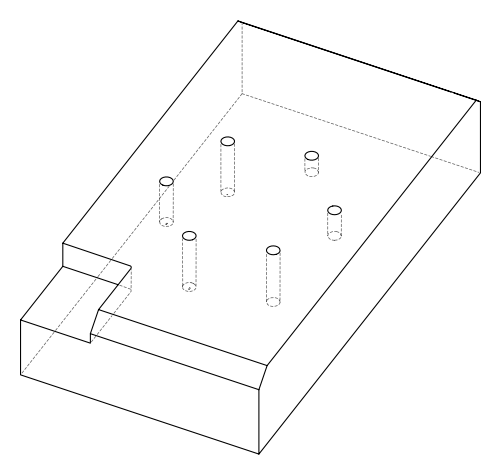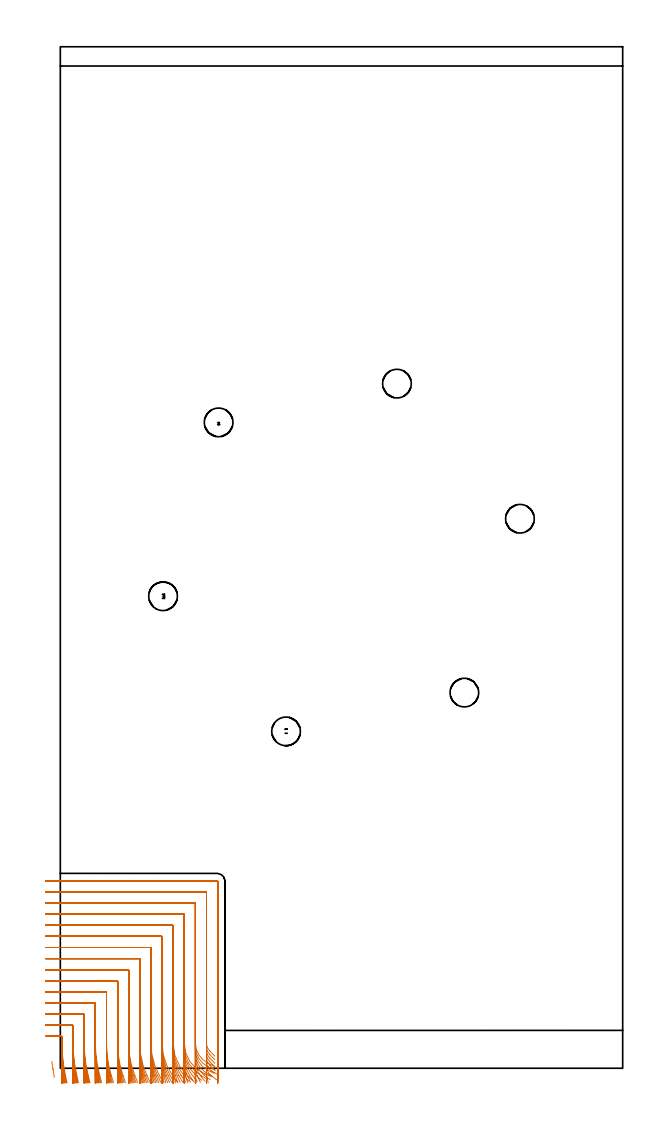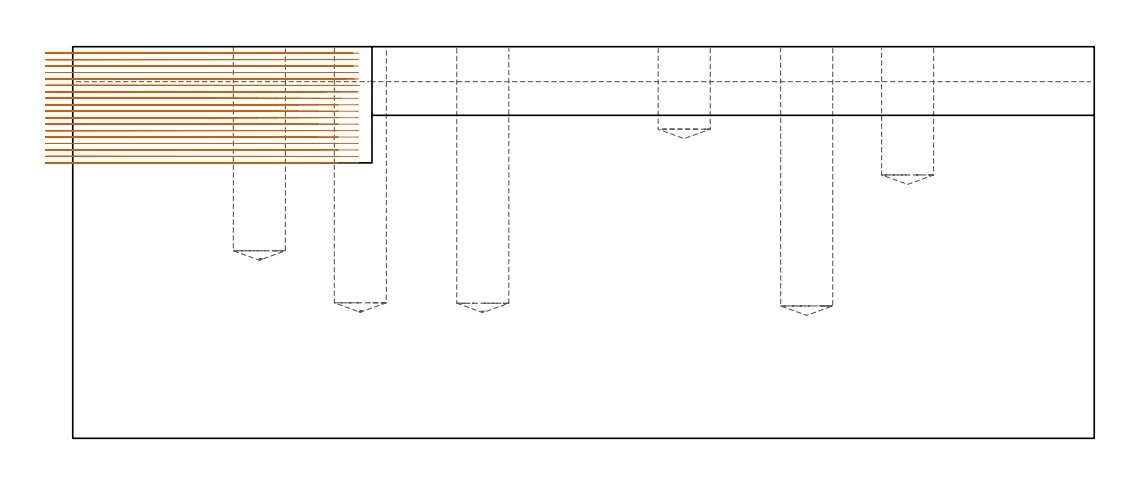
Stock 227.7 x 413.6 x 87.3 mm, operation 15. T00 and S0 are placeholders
(PLAN: 15 operations, 3 tool changes, 68.9 min)
(1 SPOT_DRILL | STEP1POCKET | NXT0321_9005460120000 | 0.03 min | 2 mm3)
(2 SPOT_DRILL_1 | STEP1POCKET_1 | NXT0321_9005460120000 | 0.03 min | 1 mm3)
(3 SPOT_DRILL_2 | STEP1POCKET_2 | NXT0321_9005460120000 | 0.03 min | 1 mm3)
(4 SPOT_DRILL_3 | STEP1POCKET_3 | NXT0321_9005460120000 | 0.03 min | 1 mm3)
(5 SPOT_DRILL_4 | STEP1POCKET_4 | NXT0321_9005460120000 | 0.03 min | 1 mm3)
(6 SPOT_DRILL_5 | STEP1POCKET_5 | NXT0321_9005460120000 | 0.03 min | 1 mm3)
(7 DRILL_BLIND_HOLE_INTO_CENTER | STEP1POCKET | NXT0301_087 | 0.2 min | 4861 mm3)
(8 DRILL_BLIND_HOLE_INTO_CENTER_1 | STEP1POCKET_1 | NXT0301_087 | 0.25 min | 6094 mm3)
(9 DRILL_BLIND_HOLE_INTO_CENTER_2 | STEP1POCKET_2 | NXT0301_087 | 0.25 min | 6157 mm3)
(10 DRILL_BLIND_HOLE_INTO_CENTER_3 | STEP1POCKET_3 | NXT0301_087 | 0.13 min | 3083 mm3)
(11 DRILL_BLIND_HOLE_INTO_CENTER_4 | STEP1POCKET_4 | NXT0301_087 | 0.09 min | 2008 mm3)
(12 DRILL_BLIND_HOLE_INTO_CENTER_5 | STEP1POCKET_5 | NXT0301_087 | 0.25 min | 6085 mm3)
(13 AREA_MILL | FG_CHAMFER_SURFACE | UGT0205_001 | 5.68 min | 6925 mm3)
(14 AREA_MILL_1 | FG_CHAMFER_SURFACE_1 | UGT0205_001 | 7.97 min | 19691 mm3)
(15 MILL_CORNER_NOTCH_RECTANGULAR | CORNER_NOTCH_RECTANGULAR | NXT0201_008 | Follow Part, ap 1.5, ae 75% | 53.9 min | 135378 mm3)
(TOOL NXT0321_9005460120000 | NC Spot Drill, 142deg, 12mm, Carbide, Uncoated | D12 PA142 FL30 Z2)
(TOOL NXT0301_087 | Carbide Drill 11.6mm [860.1-1160-058A1-MM 2214] | D11.6 PA140 FL72 Z2)
(TOOL UGT0205_001 | Chamfer Mill 20 x 3 x 45 deg. | D20 FL50 Z2)
(TOOL NXT0201_008 | ENDMILL 6mm [2P460-0600-NA 1630] | D6 FL26 Z6)
(OP 15 MILL_CORNER_NOTCH_RECTANGULAR)
G17 G21 G94 G90
T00 M6
G54
G17 G0 G90 X-2.431 Y-3.67 S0 M3
G43 Z97.3 H1
Z85.861
G94 G1 X-2.915 Y-0.709 F250.
G2 X-2.991 Y-0.235 R67.5
G1 X-3.454 Y2.729
G0 Z97.3
X2.723 Y-5.934
Z85.861
G1 X2.095 Y-3.
G2 X0.7 Y10.186 R63. F500.
G1 Y12.604
G3 X0.404 Y12.9 R0.3
G1 X-3.
X-6. F250.
G0 Z97.3
X7.382 Y-5.923
Z85.861
G1 X6.705 Y-3.
G2 X5.2 Y10.186 R58.5 F500.
G1 Y17.104
G3 X4.904 Y17.4 R0.3
G1 X-3.
X-6. F250.
G0 Z97.3
X12.067 Y-5.909
Z85.861
G1 X11.335 Y-3.
G2 X9.7 Y10.186 R54. F500.
G1 Y21.604
G3 X9.404 Y21.9 R0.3
G1 X-3.
X-6. F250.
G0 Z97.3
X16.788 Y-5.892
Z85.861
G1 X15.988 Y-3.
G2 X14.2 Y10.186 R49.5 F500.
G1 Y26.104
G3 X13.904 Y26.4 R0.3
G1 X-3.
X-6. F250.
G0 Z97.3
X21.554 Y-5.868
Z85.861
G1 X20.675 Y-3.
G2 X18.7 Y10.186 R45. F500.
G1 Y30.604
G3 X18.404 Y30.9 R0.3
G1 X-3.
X-6. F250.
G0 Z97.3
X26.383 Y-5.837
Z85.861
G1 X25.407 Y-3.
G2 X23.2 Y10.186 R40.5 F500.
G1 Y35.104
G3 X22.904 Y35.4 R0.3
G1 X-3.
X-6. F250.
G0 Z97.3
X31.3 Y-5.792
Z85.861
G1 X30.202 Y-3.
G2 X27.7 Y10.186 R36. F500.
G1 Y39.603
G3 X27.403 Y39.9 R0.3
G1 X-3.
X-6. F250.
G0 Z97.3
X36.348 Y-5.725
Z85.861
G1 X35.092 Y-3.
G2 X32.2 Y10.186 R31.5 F500.
G1 Y44.103
G3 X31.903 Y44.4 R0.3
G1 X-3.
X-6. F250.
G0 Z97.3
X41.604 Y-5.618
Z85.861
G1 X40.139 Y-3.
G2 X36.7 Y10.186 R27. F500.
G1 Y48.603
G3 X36.403 Y48.9 R0.3
G1 X-3.
X-6. F250.
G0 Z97.3
X47.227 Y-5.431
Z85.861
G1 X45.468 Y-3.
G2 X41.2 Y10.186 R22.5 F500.
G1 Y53.103
G3 X40.903 Y53.4 R0.3
G1 X-3.
X-6. F250.
G0 Z97.3
X53.644 Y-5.042
Z85.861
G1 X51.447 Y-3.
G2 X45.7 Y10.186 R18. F500.
G1 Y57.603
G3 X45.403 Y57.9 R0.3
G1 X-3.
X-6. F250.
G0 Z97.3
X61.385 Y-3.448
Z85.861
G1 X58.606 Y-2.317
G2 X50.2 Y10.186 R13.5 F500.
G1 Y62.103
G3 X49.903 Y62.4 R0.3
G1 X-3.
X-6. F250.
G0 Z97.3
X62.387 Y0.79
Z85.861
G1 X59.7 Y2.123
G2 X54.7 Y10.186 R9. F500.
G1 Y66.603
G3 X54.403 Y66.9 R0.3
G1 X-3.
X-6. F250.
G0 Z97.3
X62.562 Y4.898
Z85.861
G1 X60.472 Y7.05
G2 X59.2 Y10.186 R4.5 F500.
G1 Y71.103
G3 X58.903 Y71.4 R0.3
G1 X-3.
X-6. F250.
G0 Z97.3
X63.7 Y7.186
Z85.861
G1 Y10.186
Y75.5 F500.
G3 X63.3 Y75.9 R0.4
G1 X-3.
X-6. F250.
G0 Z97.3
X2.364 Y-5.947
Z84.422
G1 X1.805 Y-3.
G2 X0.7 Y8.746 R63. F500.
G1 Y12.604
G3 X0.404 Y12.9 R0.3
G1 X-3.
X-6. F250.
G0 Z97.3
X6.994 Y-5.939
Z84.422
G1 X6.391 Y-3.
G2 X5.2 Y8.746 R58.5 F500.
G1 Y17.104
G3 X4.904 Y17.4 R0.3
G1 X-3.
X-6. F250.
G0 Z97.3
X11.646 Y-5.928
Z84.422
G1 X10.993 Y-3.
G2 X9.7 Y8.746 R54. F500.
G1 Y21.604
G3 X9.404 Y21.9 R0.3
G1 X-3.
X-6. F250.
G0 Z97.3
X16.326 Y-5.914
Z84.422
G1 X15.614 Y-3.
G2 X14.2 Y8.746 R49.5 F500.
G1 Y26.104
G3 X13.904 Y26.4 R0.3
G1 X-3.
X-6. F250.
G0 Z97.3
X21.043 Y-5.896
Z84.422
G1 X20.26 Y-3.
G2 X18.7 Y8.746 R45. F500.
G1 Y30.604
G3 X18.404 Y30.9 R0.3
G1 X-3.
X-6. F250.
G0 Z97.3
X25.811 Y-5.871
Z84.422
G1 X24.941 Y-3.
G2 X23.2 Y8.746 R40.5 F500.
G1 Y35.103
G3 X22.903 Y35.4 R0.3
G1 X-3.
X-6. F250.
G0 Z97.3
X30.649 Y-5.836
Z84.422
G1 X29.67 Y-3.
G2 X27.7 Y8.746 R36. F500.
G1 Y39.603
G3 X27.403 Y39.9 R0.3
G1 X-3.
X-6. F250.
G0 Z97.3
X35.591 Y-5.784
Z84.422
G1 X34.472 Y-3.
G2 X32.2 Y8.746 R31.5 F500.
G1 Y44.103
G3 X31.903 Y44.4 R0.3
G1 X-3.
X-6. F250.
G0 Z97.3
X40.694 Y-5.701
Z84.422
G1 X39.389 Y-3.
G2 X36.7 Y8.746 R27. F500.
G1 Y48.603
G3 X36.403 Y48.9 R0.3
G1 X-3.
X-6. F250.
G0 Z97.3
X46.076 Y-5.559
Z84.422
G1 X44.509 Y-3.
G2 X41.2 Y8.746 R22.5 F500.
G1 Y53.103
G3 X40.903 Y53.4 R0.3
G1 X-3.
X-6. F250.
G0 Z97.3
X52.019 Y-5.273
Z84.422
G1 X50.061 Y-3.
G2 X45.7 Y8.746 R18. F500.
G1 Y57.603
G3 X45.403 Y57.9 R0.3
G1 X-3.
X-6. F250.
G0 Z97.3
X59.623 Y-4.468
Z84.422
G1 X57.016 Y-2.983
G2 X50.2 Y8.746 R13.5 F500.
G1 Y62.103
G3 X49.903 Y62.4 R0.3
G1 X-3.
X-6. F250.
G0 Z97.3
X62.387 Y-0.649
Z84.422
G1 X59.7 Y0.684
G2 X54.7 Y8.746 R9. F500.
G1 Y66.603
G3 X54.403 Y66.9 R0.3
G1 X-3.
X-6. F250.
G0 Z97.3
X62.562 Y3.459
Z84.422
G1 X60.472 Y5.611
G2 X59.2 Y8.746 R4.5 F500.
G1 Y71.103
G3 X58.903 Y71.4 R0.3
G1 X-3.
X-6. F250.
G0 Z97.3
X63.7 Y5.746
Z84.422
G1 Y8.746
Y75.5 F500.
G3 X63.3 Y75.9 R0.4
G1 X-3.
X-6. F250.
G0 Z97.3
X2.04 Y-5.96
Z82.983
G1 X1.549 Y-3.
G2 X0.7 Y7.308 R63. F500.
G1 Y12.604
G3 X0.404 Y12.9 R0.3
G1 X-3.
X-6. F250.
G0 Z97.3
X6.644 Y-5.953
Z82.983
G1 X6.115 Y-3.
G2 X5.2 Y7.308 R58.5 F500.
G1 Y17.104
G3 X4.904 Y17.4 R0.3
G1 X-3.
X-6. F250.
G0 Z97.3
X11.266 Y-5.945
Z82.983
G1 X10.693 Y-3.
G2 X9.7 Y7.308 R54. F500.
G1 Y21.604
G3 X9.404 Y21.9 R0.3
G1 X-3.
X-6. F250.
G0 Z97.3
X15.91 Y-5.934
Z82.983
G1 X15.285 Y-3.
G2 X14.2 Y7.308 R49.5 F500.
G1 Y26.104
G3 X13.904 Y26.4 R0.3
G1 X-3.
X-6. F250.
G0 Z97.3
X20.584 Y-5.92
Z82.983
G1 X19.897 Y-3.
G2 X18.7 Y7.308 R45. F500.
G1 Y30.604
G3 X18.404 Y30.9 R0.3
G1 X-3.
X-6. F250.
G0 Z97.3
X25.297 Y-5.901
Z82.983
G1 X24.534 Y-3.
G2 X23.2 Y7.308 R40.5 F500.
G1 Y35.104
G3 X22.904 Y35.4 R0.3
G1 X-3.
X-6. F250.
G0 Z97.3
X30.066 Y-5.874
Z82.983
G1 X29.207 Y-3.
G2 X27.7 Y7.308 R36. F500.
G1 Y39.603
G3 X27.403 Y39.9 R0.3
G1 X-3.
X-6. F250.
G0 Z97.3
X34.916 Y-5.835
Z82.983
G1 X33.934 Y-3.
G2 X32.2 Y7.308 R31.5 F500.
G1 Y44.103
G3 X31.903 Y44.4 R0.3
G1 X-3.
X-6. F250.
G0 Z97.3
X39.89 Y-5.773
Z82.983
G1 X38.745 Y-3.
G2 X36.7 Y7.308 R27. F500.
G1 Y48.603
G3 X36.403 Y48.9 R0.3
G1 X-3.
X-6. F250.
G0 Z97.3
X45.074 Y-5.667
Z82.983
G1 X43.7 Y-3.
G2 X41.2 Y7.308 R22.5 F500.
G1 Y53.103
G3 X40.903 Y53.4 R0.3
G1 X-3.
X-6. F250.
G0 Z97.3
X50.662 Y-5.459
Z82.983
G1 X48.944 Y-3.
G2 X45.7 Y7.308 R18. F500.
G1 Y57.603
G3 X45.403 Y57.9 R0.3
G1 X-3.
X-6. F250.
G0 Z97.3
X57.273 Y-4.937
Z82.983
G1 X54.982 Y-3.
G2 X50.2 Y7.308 R13.5 F500.
G1 Y62.103
G3 X49.903 Y62.4 R0.3
G1 X-3.
X-6. F250.
G0 Z97.3
X62.288 Y-2.073
Z82.983
G1 X59.614 Y-0.711
G2 X54.7 Y7.308 R9. F500.
G1 Y66.603
G3 X54.403 Y66.9 R0.3
G1 X-3.
X-6. F250.
G0 Z97.3
X62.562 Y2.021
Z82.983
G1 X60.472 Y4.173
G2 X59.2 Y7.308 R4.5 F500.
G1 Y71.103
G3 X58.903 Y71.4 R0.3
G1 X-3.
X-6. F250.
G0 Z97.3
X63.7 Y4.308
Z82.983
G1 Y7.308
Y75.5 F500.
G3 X63.3 Y75.9 R0.4
G1 X-3.
X-6. F250.
G0 Z97.3
X1.749 Y-5.97
Z81.544
G1 X1.327 Y-3.
G2 X0.7 Y5.865 R63. F500.
G1 Y12.604
G3 X0.404 Y12.9 R0.3
G1 X-3.
X-6. F250.
G0 Z97.3
X6.33 Y-5.965
Z81.544
G1 X5.876 Y-3.
G2 X5.2 Y5.865 R58.5 F500.
G1 Y17.104
G3 X4.904 Y17.4 R0.3
G1 X-3.
X-6. F250.
G0 Z97.3
X10.925 Y-5.959
Z81.544
G1 X10.433 Y-3.
G2 X9.7 Y5.865 R54. F500.
G1 Y21.604
G3 X9.404 Y21.9 R0.3
G1 X-3.
X-6. F250.
G0 Z97.3
X15.538 Y-5.951
Z81.544
G1 X15. Y-3.
G2 X14.2 Y5.865 R49.5 F500.
G1 Y26.104
G3 X13.904 Y26.4 R0.3
G1 X-3.
X-6. F250.
G0 Z97.3
X20.173 Y-5.941
Z81.544
G1 X19.582 Y-3.
G2 X18.7 Y5.865 R45. F500.
G1 Y30.604
G3 X18.404 Y30.9 R0.3
G1 X-3.
X-6. F250.
G0 Z97.3
X24.839 Y-5.927
Z81.544
G1 X24.182 Y-3.
G2 X23.2 Y5.865 R40.5 F500.
G1 Y35.104
G3 X22.904 Y35.4 R0.3
G1 X-3.
X-6. F250.
G0 Z97.3
X29.547 Y-5.908
Z81.544
G1 X28.809 Y-3.
G2 X27.7 Y5.865 R36. F500.
G1 Y39.603
G3 X27.403 Y39.9 R0.3
G1 X-3.
X-6. F250.
G0 Z97.3
X34.317 Y-5.879
Z81.544
G1 X33.473 Y-3.
G2 X32.2 Y5.865 R31.5 F500.
G1 Y44.103
G3 X31.903 Y44.4 R0.3
G1 X-3.
X-6. F250.
G0 Z97.3
X39.182 Y-5.834
Z81.544
G1 X38.197 Y-3.
G2 X36.7 Y5.865 R27. F500.
G1 Y48.603
G3 X36.403 Y48.9 R0.3
G1 X-3.
X-6. F250.
G0 Z97.3
X44.202 Y-5.757
Z81.544
G1 X43.02 Y-3.
G2 X41.2 Y5.865 R22.5 F500.
G1 Y53.103
G3 X40.903 Y53.4 R0.3
G1 X-3.
X-6. F250.
G0 Z97.3
X49.512 Y-5.611
Z81.544
G1 X48.034 Y-3.
G2 X45.7 Y5.865 R18. F500.
G1 Y57.603
G3 X45.403 Y57.9 R0.3
G1 X-3.
X-6. F250.
G0 Z97.3
X55.489 Y-5.263
Z81.544
G1 X53.519 Y-3.
G2 X50.2 Y5.865 R13.5 F500.
G1 Y62.103
G3 X49.903 Y62.4 R0.3
G1 X-3.
X-6. F250.
G0 Z97.3
X61.63 Y-3.393
Z81.544
G1 X59.059 Y-1.846
G2 X54.7 Y5.865 R9. F500.
G1 Y66.603
G3 X54.403 Y66.9 R0.3
G1 X-3.
X-6. F250.
G0 Z97.3
X62.559 Y0.578
Z81.544
G1 X60.47 Y2.731
G2 X59.2 Y5.865 R4.5 F500.
G1 Y71.103
G3 X58.903 Y71.4 R0.3
G1 X-3.
X-6. F250.
G0 Z97.3
X63.7 Y2.865
Z81.544
G1 Y5.865
Y75.5 F500.
G3 X63.3 Y75.9 R0.4
G1 X-3.
X-6. F250.
G0 Z97.3
X1.484 Y-5.979
Z80.105
G1 X1.133 Y-3.
G2 X0.7 Y4.375 R63. F500.
G1 Y12.604
G3 X0.404 Y12.9 R0.3
G1 X-3.
X-6. F250.
G0 Z97.3
X6.045 Y-5.976
Z80.105
G1 X5.667 Y-3.
G2 X5.2 Y4.375 R58.5 F500.
G1 Y17.104
G3 X4.904 Y17.4 R0.3
G1 X-3.
X-6. F250.
G0 Z97.3
X10.616 Y-5.972
Z80.105
G1 X10.206 Y-3.
G2 X9.7 Y4.375 R54. F500.
G1 Y21.604
G3 X9.404 Y21.9 R0.3
G1 X-3.
X-6. F250.
G0 Z97.3
X15.199 Y-5.967
Z80.105
G1 X14.752 Y-3.
G2 X14.2 Y4.375 R49.5 F500.
G1 Y26.104
G3 X13.904 Y26.4 R0.3
G1 X-3.
X-6. F250.
G0 Z97.3
X19.8 Y-5.959
Z80.105
G1 X19.308 Y-3.
G2 X18.7 Y4.375 R45. F500.
G1 Y30.604
G3 X18.404 Y30.9 R0.3
G1 X-3.
X-6. F250.
G0 Z97.3
X24.423 Y-5.95
Z80.105
G1 X23.877 Y-3.
G2 X23.2 Y4.375 R40.5 F500.
G1 Y35.104
G3 X22.904 Y35.4 R0.3
G1 X-3.
X-6. F250.
G0 Z97.3
X29.078 Y-5.936
Z80.105
G1 X28.463 Y-3.
G2 X27.7 Y4.375 R36. F500.
G1 Y39.603
G3 X27.403 Y39.9 R0.3
G1 X-3.
X-6. F250.
G0 Z97.3
X33.778 Y-5.917
Z80.105
G1 X33.075 Y-3.
G2 X32.2 Y4.375 R31.5 F500.
G1 Y44.103
G3 X31.903 Y44.4 R0.3
G1 X-3.
X-6. F250.
G0 Z97.3
X38.546 Y-5.886
Z80.105
G1 X37.727 Y-3.
G2 X36.7 Y4.375 R27. F500.
G1 Y48.603
G3 X36.403 Y48.9 R0.3
G1 X-3.
X-6. F250.
G0 Z97.3
X43.426 Y-5.834
Z80.105
G1 X42.443 Y-3.
G2 X41.2 Y4.375 R22.5 F500.
G1 Y53.103
G3 X40.903 Y53.4 R0.3
G1 X-3.
X-6. F250.
G0 Z97.3
X48.509 Y-5.737
Z80.105
G1 X47.28 Y-3.
G2 X45.7 Y4.375 R18. F500.
G1 Y57.603
G3 X45.403 Y57.9 R0.3
G1 X-3.
X-6. F250.
G0 Z97.3
X54.031 Y-5.513
Z80.105
G1 X52.392 Y-3.
G2 X50.2 Y4.375 R13.5 F500.
G1 Y62.103
G3 X49.903 Y62.4 R0.3
G1 X-3.
X-6. F250.
G0 Z97.3
X60.663 Y-4.613
Z80.105
G1 X58.27 Y-2.803
G2 X54.7 Y4.375 R9. F500.
G1 Y66.603
G3 X54.403 Y66.9 R0.3
G1 X-3.
X-6. F250.
G0 Z97.3
X62.833 Y-0.964
Z80.105
G1 X60.636 Y1.079
G2 X59.2 Y4.375 R4.5 F500.
G1 Y71.103
G3 X58.903 Y71.4 R0.3
G1 X-3.
X-6. F250.
G0 Z97.3
X63.7 Y1.375
Z80.105
G1 Y4.375
Y75.5 F500.
G3 X63.3 Y75.9 R0.4
G1 X-3.
X-6. F250.
G0 Z97.3
X1.229 Y-5.988
Z78.667
G1 X0.958 Y-3.
G2 X0.7 Y2.693 R63. F500.
G1 Y12.604
G3 X0.404 Y12.9 R0.3
G1 X-3.
X-6. F250.
G0 Z97.3
X5.77 Y-5.986
Z78.667
G1 X5.478 Y-3.
G2 X5.2 Y2.693 R58.5 F500.
G1 Y17.104
G3 X4.904 Y17.4 R0.3
G1 X-3.
X-6. F250.
G0 Z97.3
X10.317 Y-5.983
Z78.667
G1 X10.001 Y-3.
G2 X9.7 Y2.693 R54. F500.
G1 Y21.604
G3 X9.404 Y21.9 R0.3
G1 X-3.
X-6. F250.
G0 Z97.3
X14.873 Y-5.98
Z78.667
G1 X14.528 Y-3.
G2 X14.2 Y2.693 R49.5 F500.
G1 Y26.104
G3 X13.904 Y26.4 R0.3
G1 X-3.
X-6. F250.
G0 Z97.3
X19.441 Y-5.976
Z78.667
G1 X19.062 Y-3.
G2 X18.7 Y2.693 R45. F500.
G1 Y30.604
G3 X18.404 Y30.9 R0.3
G1 X-3.
X-6. F250.
G0 Z97.3
X24.024 Y-5.97
Z78.667
G1 X23.602 Y-3.
G2 X23.2 Y2.693 R40.5 F500.
G1 Y35.104
G3 X22.904 Y35.4 R0.3
G1 X-3.
X-6. F250.
G0 Z97.3
X28.627 Y-5.962
Z78.667
G1 X28.153 Y-3.
G2 X27.7 Y2.693 R36. F500.
G1 Y39.603
G3 X27.403 Y39.9 R0.3
G1 X-3.
X-6. F250.
G0 Z97.3
X33.261 Y-5.951
Z78.667
G1 X32.719 Y-3.
G2 X32.2 Y2.693 R31.5 F500.
G1 Y44.103
G3 X31.903 Y44.4 R0.3
G1 X-3.
X-6. F250.
G0 Z97.3
X37.939 Y-5.933
Z78.667
G1 X37.307 Y-3.
G2 X36.7 Y2.693 R27. F500.
G1 Y48.603
G3 X36.403 Y48.9 R0.3
G1 X-3.
X-6. F250.
G0 Z97.3
X42.691 Y-5.902
Z78.667
G1 X41.932 Y-3.
G2 X41.2 Y2.693 R22.5 F500.
G1 Y53.103
G3 X40.903 Y53.4 R0.3
G1 X-3.
X-6. F250.
G0 Z97.3
X47.573 Y-5.846
Z78.667
G1 X46.624 Y-3.
G2 X45.7 Y2.693 R18. F500.
G1 Y57.603
G3 X45.403 Y57.9 R0.3
G1 X-3.
X-6. F250.
G0 Z97.3
X52.724 Y-5.72
Z78.667
G1 X51.459 Y-3.
G2 X50.2 Y2.693 R13.5 F500.
G1 Y62.103
G3 X49.903 Y62.4 R0.3
G1 X-3.
X-6. F250.
G0 Z97.3
X58.627 Y-5.324
Z78.667
G1 X56.729 Y-3.
G2 X54.7 Y2.693 R9. F500.
G1 Y66.603
G3 X54.403 Y66.9 R0.3
G1 X-3.
X-6. F250.
G0 Z97.3
X63.998 Y-2.707
Z78.667
G1 X61.414 Y-1.183
G2 X59.2 Y2.693 R4.5 F500.
G1 Y71.103
G3 X58.903 Y71.4 R0.3
G1 X-3.
X-6. F250.
G0 Z97.3
X63.7 Y-0.307
Z78.667
G1 Y2.693
Y75.5 F500.
G3 X63.3 Y75.9 R0.4
G1 X-3.
X-6. F250.
G0 Z97.3
X0.984 Y-5.995
Z77.228
G1 X0.808 Y-3.
G2 X0.7 Y0.689 R63. F500.
G1 Y12.604
G3 X0.404 Y12.9 R0.3
G1 X-3.
X-6. F250.
G0 Z97.3
X5.506 Y-5.994
Z77.228
G1 X5.316 Y-3.
G2 X5.2 Y0.689 R58.5 F500.
G1 Y17.104
G3 X4.904 Y17.4 R0.3
G1 X-3.
X-6. F250.
G0 Z97.3
X10.031 Y-5.993
Z77.228
G1 X9.826 Y-3.
G2 X9.7 Y0.689 R54. F500.
G1 Y21.604
G3 X9.404 Y21.9 R0.3
G1 X-3.
X-6. F250.
G0 Z97.3
X14.561 Y-5.992
Z77.228
G1 X14.338 Y-3.
G2 X14.2 Y0.689 R49.5 F500.
G1 Y26.104
G3 X13.904 Y26.4 R0.3
G1 X-3.
X-6. F250.
G0 Z97.3
X19.097 Y-5.99
Z77.228
G1 X18.851 Y-3.
G2 X18.7 Y0.689 R45. F500.
G1 Y30.604
G3 X18.404 Y30.9 R0.3
G1 X-3.
X-6. F250.
G0 Z97.3
X23.642 Y-5.988
Z77.228
G1 X23.368 Y-3.
G2 X23.2 Y0.689 R40.5 F500.
G1 Y35.104
G3 X22.904 Y35.4 R0.3
G1 X-3.
X-6. F250.
G0 Z97.3
X28.197 Y-5.984
Z77.228
G1 X27.89 Y-3.
G2 X27.7 Y0.689 R36. F500.
G1 Y39.603
G3 X27.403 Y39.9 R0.3
G1 X-3.
X-6. F250.
G0 Z97.3
X32.768 Y-5.979
Z77.228
G1 X32.417 Y-3.
G2 X32.2 Y0.689 R31.5 F500.
G1 Y44.103
G3 X31.903 Y44.4 R0.3
G1 X-3.
X-6. F250.
G0 Z97.3
X37.363 Y-5.972
Z77.228
G1 X36.953 Y-3.
G2 X36.7 Y0.689 R27. F500.
G1 Y48.603
G3 X36.403 Y48.9 R0.3
G1 X-3.
X-6. F250.
G0 Z97.3
X41.996 Y-5.959
Z77.228
G1 X41.504 Y-3.
G2 X41.2 Y0.689 R22.5 F500.
G1 Y53.103
G3 X40.903 Y53.4 R0.3
G1 X-3.
X-6. F250.
G0 Z97.3
X46.697 Y-5.936
Z77.228
G1 X46.082 Y-3.
G2 X45.7 Y0.689 R18. F500.
G1 Y57.603
G3 X45.403 Y57.9 R0.3
G1 X-3.
X-6. F250.
G0 Z97.3
X51.534 Y-5.886
Z77.228
G1 X50.714 Y-3.
G2 X50.2 Y0.689 R13.5 F500.
G1 Y62.103
G3 X49.903 Y62.4 R0.3
G1 X-3.
X-6. F250.
G0 Z97.3
X56.721 Y-5.736
Z77.228
G1 X55.491 Y-3.
G2 X54.7 Y0.689 R9. F500.
G1 Y66.603
G3 X54.403 Y66.9 R0.3
G1 X-3.
X-6. F250.
G0 Z97.3
X63.338 Y-4.707
Z77.228
G1 X60.959 Y-2.879
G2 X59.2 Y0.689 R4.5 F500.
G1 Y71.103
G3 X58.903 Y71.4 R0.3
G1 X-3.
X-6. F250.
G0 Z97.3
X63.7 Y-2.311
Z77.228
G1 Y0.689
Y75.5 F500.
G3 X63.3 Y75.9 R0.4
G1 X-3.
X-6. F250.
G0 Z97.3
X0.748 Y-6.
Z75.789
G1 X0.706 Y-3.
G2 X0.7 Y-2.126 R63. F500.
G1 Y12.604
G3 X0.404 Y12.9 R0.3
G1 X-3.
X-6. F250.
G0 Z97.3
X5.251 Y-6.
Z75.789
G1 X5.207 Y-3.
G2 X5.2 Y-2.126 R58.5 F500.
G1 Y17.104
G3 X4.904 Y17.4 R0.3
G1 X-3.
X-6. F250.
G0 Z97.3
X9.756 Y-6.
Z75.789
G1 X9.707 Y-3.
G2 X9.7 Y-2.126 R54. F500.
G1 Y21.604
G3 X9.404 Y21.9 R0.3
G1 X-3.
X-6. F250.
G0 Z97.3
X14.261 Y-6.
Z75.789
G1 X14.208 Y-3.
G2 X14.2 Y-2.126 R49.5 F500.
G1 Y26.104
G3 X13.904 Y26.4 R0.3
G1 X-3.
X-6. F250.
G0 Z97.3
X18.767 Y-5.999
Z75.789
G1 X18.708 Y-3.
G2 X18.7 Y-2.126 R45. F500.
G1 Y30.604
G3 X18.404 Y30.9 R0.3
G1 X-3.
X-6. F250.
G0 Z97.3
X23.274 Y-5.999
Z75.789
G1 X23.209 Y-3.
G2 X23.2 Y-2.126 R40.5 F500.
G1 Y35.104
G3 X22.904 Y35.4 R0.3
G1 X-3.
X-6. F250.
G0 Z97.3
X27.783 Y-5.999
Z75.789
G1 X27.711 Y-3.
G2 X27.7 Y-2.126 R36. F500.
G1 Y39.603
G3 X27.403 Y39.9 R0.3
G1 X-3.
X-6. F250.
G0 Z97.3
X32.295 Y-5.999
Z75.789
G1 X32.212 Y-3.
G2 X32.2 Y-2.126 R31.5 F500.
G1 Y44.103
G3 X31.903 Y44.4 R0.3
G1 X-3.
X-6. F250.
G0 Z97.3
X36.811 Y-5.998
Z75.789
G1 X36.714 Y-3.
G2 X36.7 Y-2.126 R27. F500.
G1 Y48.603
G3 X36.403 Y48.9 R0.3
G1 X-3.
X-6. F250.
G0 Z97.3
X41.333 Y-5.998
Z75.789
G1 X41.217 Y-3.
G2 X41.2 Y-2.126 R22.5 F500.
G1 Y53.103
G3 X40.903 Y53.4 R0.3
G1 X-3.
X-6. F250.
G0 Z97.3
X45.867 Y-5.996
Z75.789
G1 X45.721 Y-3.
G2 X45.7 Y-2.126 R18. F500.
G1 Y57.603
G3 X45.403 Y57.9 R0.3
G1 X-3.
X-6. F250.
G0 Z97.3
X50.422 Y-5.994
Z75.789
G1 X50.228 Y-3.
G2 X50.2 Y-2.126 R13.5 F500.
G1 Y62.103
G3 X49.903 Y62.4 R0.3
G1 X-3.
X-6. F250.
G0 Z97.3
X55.034 Y-5.986
Z75.789
G1 X54.743 Y-3.
G2 X54.7 Y-2.126 R9. F500.
G1 Y66.603
G3 X54.403 Y66.9 R0.3
G1 X-3.
X-6. F250.
G0 Z97.3
X59.868 Y-5.943
Z75.789
G1 X59.286 Y-3.
G2 X59.2 Y-2.126 R4.5 F500.
G1 Y71.103
G3 X58.903 Y71.4 R0.3
G1 X-3.
X-6. F250.
G0 Z97.3
X63.7 Y-5.126
Z75.789
G1 Y-2.126
Y75.5 F500.
G3 X63.3 Y75.9 R0.4
G1 X-3.
X-6. F250.
G0 Z97.3
X0.703 Y-6.
Z74.35
G1 X0.7 Y-3.
Y-2.944 F500.
Y12.604
G3 X0.404 Y12.9 R0.3
G1 X-3.
X-6. F250.
G0 Z97.3
X5.203 Y-6.
Z74.35
G1 X5.2 Y-3.
Y-2.944 F500.
Y17.104
G3 X4.904 Y17.4 R0.3
G1 X-3.
X-6. F250.
G0 Z97.3
X9.703 Y-6.
Z74.35
G1 X9.7 Y-3.
Y-2.944 F500.
Y21.604
G3 X9.404 Y21.9 R0.3
G1 X-3.
X-6. F250.
G0 Z97.3
X14.203 Y-6.
Z74.35
G1 X14.2 Y-3.
Y-2.944 F500.
Y26.104
G3 X13.904 Y26.4 R0.3
G1 X-3.
X-6. F250.
G0 Z97.3
X18.704 Y-6.
Z74.35
G1 X18.7 Y-3.
Y-2.944 F500.
Y30.604
G3 X18.404 Y30.9 R0.3
G1 X-3.
X-6. F250.
G0 Z97.3
X23.204 Y-6.
Z74.35
G1 X23.2 Y-3.
Y-2.944 F500.
Y35.104
G3 X22.904 Y35.4 R0.3
G1 X-3.
X-6. F250.
G0 Z97.3
X27.705 Y-6.
Z74.35
G1 X27.7 Y-3.
Y-2.944 F500.
Y39.603
G3 X27.403 Y39.9 R0.3
G1 X-3.
X-6. F250.
G0 Z97.3
X32.205 Y-6.
Z74.35
G1 X32.2 Y-3.
Y-2.944 F500.
Y44.103
G3 X31.903 Y44.4 R0.3
G1 X-3.
X-6. F250.
G0 Z97.3
X36.706 Y-6.
Z74.35
G1 X36.7 Y-3.
Y-2.944 F500.
Y48.603
G3 X36.403 Y48.9 R0.3
G1 X-3.
X-6. F250.
G0 Z97.3
X41.208 Y-6.
Z74.35
G1 X41.2 Y-3.
Y-2.944 F500.
Y53.103
G3 X40.903 Y53.4 R0.3
G1 X-3.
X-6. F250.
G0 Z97.3
X45.709 Y-6.
Z74.35
G1 X45.7 Y-3.
Y-2.944 F500.
Y57.603
G3 X45.403 Y57.9 R0.3
G1 X-3.
X-6. F250.
G0 Z97.3
X50.213 Y-6.
Z74.35
G1 X50.2 Y-3.
Y-2.944 F500.
Y62.103
G3 X49.903 Y62.4 R0.3
G1 X-3.
X-6. F250.
G0 Z97.3
X54.719 Y-6.
Z74.35
G1 X54.7 Y-3.
Y-2.944 F500.
Y66.603
G3 X54.403 Y66.9 R0.3
G1 X-3.
X-6. F250.
G0 Z97.3
X59.238 Y-6.
Z74.35
G1 X59.2 Y-3.
Y-2.944 F500.
Y71.103
G3 X58.903 Y71.4 R0.3
G1 X-3.
X-6. F250.
G0 Z97.3
X63.7 Y-5.944
Z74.35
G1 Y-2.944
Y75.5 F500.
G3 X63.3 Y75.9 R0.4
G1 X-3.
X-6. F250.
G0 Z97.3
X0.7 Y-6.
Z72.911
G1 Y-3.
Y12.604 F500.
G3 X0.404 Y12.9 R0.3
G1 X-3.
X-6. F250.
G0 Z97.3
X5.2 Y-6.
Z72.911
G1 Y-3.
Y17.104 F500.
G3 X4.904 Y17.4 R0.3
G1 X-3.
X-6. F250.
G0 Z97.3
X9.7 Y-6.
Z72.911
G1 Y-3.
Y21.604 F500.
G3 X9.404 Y21.9 R0.3
G1 X-3.
X-6. F250.
G0 Z97.3
X14.2 Y-6.
Z72.911
G1 Y-3.
Y26.104 F500.
G3 X13.904 Y26.4 R0.3
G1 X-3.
X-6. F250.
G0 Z97.3
X18.7 Y-6.
Z72.911
G1 Y-3.
Y30.604 F500.
G3 X18.404 Y30.9 R0.3
G1 X-3.
X-6. F250.
G0 Z97.3
X23.2 Y-6.
Z72.911
G1 Y-3.
Y35.104 F500.
G3 X22.904 Y35.4 R0.3
G1 X-3.
X-6. F250.
G0 Z97.3
X27.7 Y-6.
Z72.911
G1 Y-3.
Y39.603 F500.
G3 X27.403 Y39.9 R0.3
G1 X-3.
X-6. F250.
G0 Z97.3
X32.2 Y-6.
Z72.911
G1 Y-3.
Y44.103 F500.
G3 X31.903 Y44.4 R0.3
G1 X-3.
X-6. F250.
G0 Z97.3
X36.7 Y-6.
Z72.911
G1 Y-3.
Y48.603 F500.
G3 X36.403 Y48.9 R0.3
G1 X-3.
X-6. F250.
G0 Z97.3
X41.2 Y-6.
Z72.911
G1 Y-3.
Y53.103 F500.
G3 X40.903 Y53.4 R0.3
G1 X-3.
X-6. F250.
G0 Z97.3
X45.7 Y-6.
Z72.911
G1 Y-3.
Y57.603 F500.
G3 X45.403 Y57.9 R0.3
G1 X-3.
X-6. F250.
G0 Z97.3
X50.2 Y-6.
Z72.911
G1 Y-3.
Y62.103 F500.
G3 X49.903 Y62.4 R0.3
G1 X-3.
X-6. F250.
G0 Z97.3
X54.7 Y-6.
Z72.911
G1 Y-3.
Y66.603 F500.
G3 X54.403 Y66.9 R0.3
G1 X-3.
X-6. F250.
G0 Z97.3
X59.2 Y-6.
Z72.911
G1 Y-3.
Y71.103 F500.
G3 X58.903 Y71.4 R0.3
G1 X-3.
X-6. F250.
G0 Z97.3
X63.7 Y-6.
Z72.911
G1 Y-3.
Y75.5 F500.
G3 X63.3 Y75.9 R0.4
G1 X-3.
X-6. F250.
G0 Z97.3
X0.7 Y-6.
Z71.472
G1 Y-3.
Y12.604 F500.
G3 X0.404 Y12.9 R0.3
G1 X-3.
X-6. F250.
G0 Z97.3
X5.2 Y-6.
Z71.472
G1 Y-3.
Y17.104 F500.
G3 X4.904 Y17.4 R0.3
G1 X-3.
X-6. F250.
G0 Z97.3
X9.7 Y-6.
Z71.472
G1 Y-3.
Y21.604 F500.
G3 X9.404 Y21.9 R0.3
G1 X-3.
X-6. F250.
G0 Z97.3
X14.2 Y-6.
Z71.472
G1 Y-3.
Y26.104 F500.
G3 X13.904 Y26.4 R0.3
G1 X-3.
X-6. F250.
G0 Z97.3
X18.7 Y-6.
Z71.472
G1 Y-3.
Y30.604 F500.
G3 X18.404 Y30.9 R0.3
G1 X-3.
X-6. F250.
G0 Z97.3
X23.2 Y-6.
Z71.472
G1 Y-3.
Y35.104 F500.
G3 X22.904 Y35.4 R0.3
G1 X-3.
X-6. F250.
G0 Z97.3
X27.7 Y-6.
Z71.472
G1 Y-3.
Y39.603 F500.
G3 X27.403 Y39.9 R0.3
G1 X-3.
X-6. F250.
G0 Z97.3
X32.2 Y-6.
Z71.472
G1 Y-3.
Y44.103 F500.
G3 X31.903 Y44.4 R0.3
G1 X-3.
X-6. F250.
G0 Z97.3
X36.7 Y-6.
Z71.472
G1 Y-3.
Y48.603 F500.
G3 X36.403 Y48.9 R0.3
G1 X-3.
X-6. F250.
G0 Z97.3
X41.2 Y-6.
Z71.472
G1 Y-3.
Y53.103 F500.
G3 X40.903 Y53.4 R0.3
G1 X-3.
X-6. F250.
G0 Z97.3
X45.7 Y-6.
Z71.472
G1 Y-3.
Y57.603 F500.
G3 X45.403 Y57.9 R0.3
G1 X-3.
X-6. F250.
G0 Z97.3
X50.2 Y-6.
Z71.472
G1 Y-3.
Y62.103 F500.
G3 X49.903 Y62.4 R0.3
G1 X-3.
X-6. F250.
G0 Z97.3
X54.7 Y-6.
Z71.472
G1 Y-3.
Y66.603 F500.
G3 X54.403 Y66.9 R0.3
G1 X-3.
X-6. F250.
G0 Z97.3
X59.2 Y-6.
Z71.472
G1 Y-3.
Y71.103 F500.
G3 X58.903 Y71.4 R0.3
G1 X-3.
X-6. F250.
G0 Z97.3
X63.7 Y-6.
Z71.472
G1 Y-3.
Y75.5 F500.
G3 X63.3 Y75.9 R0.4
G1 X-3.
X-6. F250.
G0 Z97.3
X0.7 Y-6.
Z70.033
G1 Y-3.
Y12.604 F500.
G3 X0.404 Y12.9 R0.3
G1 X-3.
X-6. F250.
G0 Z97.3
X5.2 Y-6.
Z70.033
G1 Y-3.
Y17.104 F500.
G3 X4.904 Y17.4 R0.3
G1 X-3.
X-6. F250.
G0 Z97.3
X9.7 Y-6.
Z70.033
G1 Y-3.
Y21.604 F500.
G3 X9.404 Y21.9 R0.3
G1 X-3.
X-6. F250.
G0 Z97.3
X14.2 Y-6.
Z70.033
G1 Y-3.
Y26.104 F500.
G3 X13.904 Y26.4 R0.3
G1 X-3.
X-6. F250.
G0 Z97.3
X18.7 Y-6.
Z70.033
G1 Y-3.
Y30.604 F500.
G3 X18.404 Y30.9 R0.3
G1 X-3.
X-6. F250.
G0 Z97.3
X23.2 Y-6.
Z70.033
G1 Y-3.
Y35.104 F500.
G3 X22.904 Y35.4 R0.3
G1 X-3.
X-6. F250.
G0 Z97.3
X27.7 Y-6.
Z70.033
G1 Y-3.
Y39.603 F500.
G3 X27.403 Y39.9 R0.3
G1 X-3.
X-6. F250.
G0 Z97.3
X32.2 Y-6.
Z70.033
G1 Y-3.
Y44.103 F500.
G3 X31.903 Y44.4 R0.3
G1 X-3.
X-6. F250.
G0 Z97.3
X36.7 Y-6.
Z70.033
G1 Y-3.
Y48.603 F500.
G3 X36.403 Y48.9 R0.3
G1 X-3.
X-6. F250.
G0 Z97.3
X41.2 Y-6.
Z70.033
G1 Y-3.
Y53.103 F500.
G3 X40.903 Y53.4 R0.3
G1 X-3.
X-6. F250.
G0 Z97.3
X45.7 Y-6.
Z70.033
G1 Y-3.
Y57.603 F500.
G3 X45.403 Y57.9 R0.3
G1 X-3.
X-6. F250.
G0 Z97.3
X50.2 Y-6.
Z70.033
G1 Y-3.
Y62.103 F500.
G3 X49.903 Y62.4 R0.3
G1 X-3.
X-6. F250.
G0 Z97.3
X54.7 Y-6.
Z70.033
G1 Y-3.
Y66.603 F500.
G3 X54.403 Y66.9 R0.3
G1 X-3.
X-6. F250.
G0 Z97.3
X59.2 Y-6.
Z70.033
G1 Y-3.
Y71.103 F500.
G3 X58.903 Y71.4 R0.3
G1 X-3.
X-6. F250.
G0 Z97.3
X63.7 Y-6.
Z70.033
G1 Y-3.
Y75.5 F500.
G3 X63.3 Y75.9 R0.4
G1 X-3.
X-6. F250.
G0 Z97.3
X0.7 Y-6.
Z68.594
G1 Y-3.
Y12.604 F500.
G3 X0.404 Y12.9 R0.3
G1 X-3.
X-6. F250.
G0 Z97.3
X5.2 Y-6.
Z68.594
G1 Y-3.
Y17.104 F500.
G3 X4.904 Y17.4 R0.3
G1 X-3.
X-6. F250.
G0 Z97.3
X9.7 Y-6.
Z68.594
G1 Y-3.
Y21.604 F500.
G3 X9.404 Y21.9 R0.3
G1 X-3.
X-6. F250.
G0 Z97.3
X14.2 Y-6.
Z68.594
G1 Y-3.
Y26.104 F500.
G3 X13.904 Y26.4 R0.3
G1 X-3.
X-6. F250.
G0 Z97.3
X18.7 Y-6.
Z68.594
G1 Y-3.
Y30.604 F500.
G3 X18.404 Y30.9 R0.3
G1 X-3.
X-6. F250.
G0 Z97.3
X23.2 Y-6.
Z68.594
G1 Y-3.
Y35.104 F500.
G3 X22.904 Y35.4 R0.3
G1 X-3.
X-6. F250.
G0 Z97.3
X27.7 Y-6.
Z68.594
G1 Y-3.
Y39.603 F500.
G3 X27.403 Y39.9 R0.3
G1 X-3.
X-6. F250.
G0 Z97.3
X32.2 Y-6.
Z68.594
G1 Y-3.
Y44.103 F500.
G3 X31.903 Y44.4 R0.3
G1 X-3.
X-6. F250.
G0 Z97.3
X36.7 Y-6.
Z68.594
G1 Y-3.
Y48.603 F500.
G3 X36.403 Y48.9 R0.3
G1 X-3.
X-6. F250.
G0 Z97.3
X41.2 Y-6.
Z68.594
G1 Y-3.
Y53.103 F500.
G3 X40.903 Y53.4 R0.3
G1 X-3.
X-6. F250.
G0 Z97.3
X45.7 Y-6.
Z68.594
G1 Y-3.
Y57.603 F500.
G3 X45.403 Y57.9 R0.3
G1 X-3.
X-6. F250.
G0 Z97.3
X50.2 Y-6.
Z68.594
G1 Y-3.
Y62.103 F500.
G3 X49.903 Y62.4 R0.3
G1 X-3.
X-6. F250.
G0 Z97.3
X54.7 Y-6.
Z68.594
G1 Y-3.
Y66.603 F500.
G3 X54.403 Y66.9 R0.3
G1 X-3.
X-6. F250.
G0 Z97.3
X59.2 Y-6.
Z68.594
G1 Y-3.
Y71.103 F500.
G3 X58.903 Y71.4 R0.3
G1 X-3.
X-6. F250.
G0 Z97.3
X63.7 Y-6.
Z68.594
G1 Y-3.
Y75.5 F500.
G3 X63.3 Y75.9 R0.4
G1 X-3.
X-6. F250.
G0 Z97.3
X0.7 Y-6.
Z67.156
G1 Y-3.
Y12.604 F500.
G3 X0.404 Y12.9 R0.3
G1 X-3.
X-6. F250.
G0 Z97.3
X5.2 Y-6.
Z67.156
G1 Y-3.
Y17.104 F500.
G3 X4.904 Y17.4 R0.3
G1 X-3.
X-6. F250.
G0 Z97.3
X9.7 Y-6.
Z67.156
G1 Y-3.
Y21.604 F500.
G3 X9.404 Y21.9 R0.3
G1 X-3.
X-6. F250.
G0 Z97.3
X14.2 Y-6.
Z67.156
G1 Y-3.
Y26.104 F500.
G3 X13.904 Y26.4 R0.3
G1 X-3.
X-6. F250.
G0 Z97.3
X18.7 Y-6.
Z67.156
G1 Y-3.
Y30.604 F500.
G3 X18.404 Y30.9 R0.3
G1 X-3.
X-6. F250.
G0 Z97.3
X23.2 Y-6.
Z67.156
G1 Y-3.
Y35.104 F500.
G3 X22.904 Y35.4 R0.3
G1 X-3.
X-6. F250.
G0 Z97.3
X27.7 Y-6.
Z67.156
G1 Y-3.
Y39.603 F500.
G3 X27.403 Y39.9 R0.3
G1 X-3.
X-6. F250.
G0 Z97.3
X32.2 Y-6.
Z67.156
G1 Y-3.
Y44.103 F500.
G3 X31.903 Y44.4 R0.3
G1 X-3.
X-6. F250.
G0 Z97.3
X36.7 Y-6.
Z67.156
G1 Y-3.
Y48.603 F500.
G3 X36.403 Y48.9 R0.3
G1 X-3.
X-6. F250.
G0 Z97.3
X41.2 Y-6.
Z67.156
G1 Y-3.
Y53.103 F500.
G3 X40.903 Y53.4 R0.3
G1 X-3.
X-6. F250.
G0 Z97.3
X45.7 Y-6.
Z67.156
G1 Y-3.
Y57.603 F500.
G3 X45.403 Y57.9 R0.3
G1 X-3.
X-6. F250.
G0 Z97.3
X50.2 Y-6.
Z67.156
G1 Y-3.
Y62.103 F500.
G3 X49.903 Y62.4 R0.3
G1 X-3.
X-6. F250.
G0 Z97.3
X54.7 Y-6.
Z67.156
G1 Y-3.
Y66.603 F500.
G3 X54.403 Y66.9 R0.3
G1 X-3.
X-6. F250.
G0 Z97.3
X59.2 Y-6.
Z67.156
G1 Y-3.
Y71.103 F500.
G3 X58.903 Y71.4 R0.3
G1 X-3.
X-6. F250.
G0 Z97.3
X63.7 Y-6.
Z67.156
G1 Y-3.
Y75.5 F500.
G3 X63.3 Y75.9 R0.4
G1 X-3.
X-6. F250.
G0 Z97.3
X0.7 Y-6.
Z65.717
G1 Y-3.
Y12.604 F500.
G3 X0.404 Y12.9 R0.3
G1 X-3.
X-6. F250.
G0 Z97.3
X5.2 Y-6.
Z65.717
G1 Y-3.
Y17.104 F500.
G3 X4.904 Y17.4 R0.3
G1 X-3.
X-6. F250.
G0 Z97.3
X9.7 Y-6.
Z65.717
G1 Y-3.
Y21.604 F500.
G3 X9.404 Y21.9 R0.3
G1 X-3.
X-6. F250.
G0 Z97.3
X14.2 Y-6.
Z65.717
G1 Y-3.
Y26.104 F500.
G3 X13.904 Y26.4 R0.3
G1 X-3.
X-6. F250.
G0 Z97.3
X18.7 Y-6.
Z65.717
G1 Y-3.
Y30.604 F500.
G3 X18.404 Y30.9 R0.3
G1 X-3.
X-6. F250.
G0 Z97.3
X23.2 Y-6.
Z65.717
G1 Y-3.
Y35.104 F500.
G3 X22.904 Y35.4 R0.3
G1 X-3.
X-6. F250.
G0 Z97.3
X27.7 Y-6.
Z65.717
G1 Y-3.
Y39.603 F500.
G3 X27.403 Y39.9 R0.3
G1 X-3.
X-6. F250.
G0 Z97.3
X32.2 Y-6.
Z65.717
G1 Y-3.
Y44.103 F500.
G3 X31.903 Y44.4 R0.3
G1 X-3.
X-6. F250.
G0 Z97.3
X36.7 Y-6.
Z65.717
G1 Y-3.
Y48.603 F500.
G3 X36.403 Y48.9 R0.3
G1 X-3.
X-6. F250.
G0 Z97.3
X41.2 Y-6.
Z65.717
G1 Y-3.
Y53.103 F500.
G3 X40.903 Y53.4 R0.3
G1 X-3.
X-6. F250.
G0 Z97.3
X45.7 Y-6.
Z65.717
G1 Y-3.
Y57.603 F500.
G3 X45.403 Y57.9 R0.3
G1 X-3.
X-6. F250.
G0 Z97.3
X50.2 Y-6.
Z65.717
G1 Y-3.
Y62.103 F500.
G3 X49.903 Y62.4 R0.3
G1 X-3.
X-6. F250.
G0 Z97.3
X54.7 Y-6.
Z65.717
G1 Y-3.
Y66.603 F500.
G3 X54.403 Y66.9 R0.3
G1 X-3.
X-6. F250.
G0 Z97.3
X59.2 Y-6.
Z65.717
G1 Y-3.
Y71.103 F500.
G3 X58.903 Y71.4 R0.3
G1 X-3.
X-6. F250.
G0 Z97.3
X63.7 Y-6.
Z65.717
G1 Y-3.
Y75.5 F500.
G3 X63.3 Y75.9 R0.4
G1 X-3.
X-6. F250.
G0 Z97.3
X0.7 Y-6.
Z64.278
G1 Y-3.
Y12.604 F500.
G3 X0.404 Y12.9 R0.3
G1 X-3.
X-6. F250.
G0 Z97.3
X5.2 Y-6.
Z64.278
G1 Y-3.
Y17.104 F500.
G3 X4.904 Y17.4 R0.3
G1 X-3.
X-6. F250.
G0 Z97.3
X9.7 Y-6.
Z64.278
G1 Y-3.
Y21.604 F500.
G3 X9.404 Y21.9 R0.3
G1 X-3.
X-6. F250.
G0 Z97.3
X14.2 Y-6.
Z64.278
G1 Y-3.
Y26.104 F500.
G3 X13.904 Y26.4 R0.3
G1 X-3.
X-6. F250.
G0 Z97.3
X18.7 Y-6.
Z64.278
G1 Y-3.
Y30.604 F500.
G3 X18.404 Y30.9 R0.3
G1 X-3.
X-6. F250.
G0 Z97.3
X23.2 Y-6.
Z64.278
G1 Y-3.
Y35.104 F500.
G3 X22.904 Y35.4 R0.3
G1 X-3.
X-6. F250.
G0 Z97.3
X27.7 Y-6.
Z64.278
G1 Y-3.
Y39.603 F500.
G3 X27.403 Y39.9 R0.3
G1 X-3.
X-6. F250.
G0 Z97.3
X32.2 Y-6.
Z64.278
G1 Y-3.
Y44.103 F500.
G3 X31.903 Y44.4 R0.3
G1 X-3.
X-6. F250.
G0 Z97.3
X36.7 Y-6.
Z64.278
G1 Y-3.
Y48.603 F500.
G3 X36.403 Y48.9 R0.3
G1 X-3.
X-6. F250.
G0 Z97.3
X41.2 Y-6.
Z64.278
G1 Y-3.
Y53.103 F500.
G3 X40.903 Y53.4 R0.3
G1 X-3.
X-6. F250.
G0 Z97.3
X45.7 Y-6.
Z64.278
G1 Y-3.
Y57.603 F500.
G3 X45.403 Y57.9 R0.3
G1 X-3.
X-6. F250.
G0 Z97.3
X50.2 Y-6.
Z64.278
G1 Y-3.
Y62.103 F500.
G3 X49.903 Y62.4 R0.3
G1 X-3.
X-6. F250.
G0 Z97.3
X54.7 Y-6.
Z64.278
G1 Y-3.
Y66.603 F500.
G3 X54.403 Y66.9 R0.3
G1 X-3.
X-6. F250.
G0 Z97.3
X59.2 Y-6.
Z64.278
G1 Y-3.
Y71.103 F500.
G3 X58.903 Y71.4 R0.3
G1 X-3.
X-6. F250.
G0 Z97.3
X63.7 Y-6.
Z64.278
G1 Y-3.
Y75.5 F500.
G3 X63.3 Y75.9 R0.4
G1 X-3.
X-6. F250.
G0 Z97.3
X0.7 Y-6.
Z62.839
G1 Y-3.
Y12.604 F500.
G3 X0.404 Y12.9 R0.3
G1 X-3.
X-6. F250.
G0 Z97.3
X5.2 Y-6.
Z62.839
G1 Y-3.
Y17.104 F500.
G3 X4.904 Y17.4 R0.3
G1 X-3.
X-6. F250.
G0 Z97.3
X9.7 Y-6.
Z62.839
G1 Y-3.
Y21.604 F500.
G3 X9.404 Y21.9 R0.3
G1 X-3.
X-6. F250.
G0 Z97.3
X14.2 Y-6.
Z62.839
G1 Y-3.
Y26.104 F500.
G3 X13.904 Y26.4 R0.3
G1 X-3.
X-6. F250.
G0 Z97.3
X18.7 Y-6.
Z62.839
G1 Y-3.
Y30.604 F500.
G3 X18.404 Y30.9 R0.3
G1 X-3.
X-6. F250.
G0 Z97.3
X23.2 Y-6.
Z62.839
G1 Y-3.
Y35.104 F500.
G3 X22.904 Y35.4 R0.3
G1 X-3.
X-6. F250.
G0 Z97.3
X27.7 Y-6.
Z62.839
G1 Y-3.
Y39.603 F500.
G3 X27.403 Y39.9 R0.3
G1 X-3.
X-6. F250.
G0 Z97.3
X32.2 Y-6.
Z62.839
G1 Y-3.
Y44.103 F500.
G3 X31.903 Y44.4 R0.3
G1 X-3.
X-6. F250.
G0 Z97.3
X36.7 Y-6.
Z62.839
G1 Y-3.
Y48.603 F500.
G3 X36.403 Y48.9 R0.3
G1 X-3.
X-6. F250.
G0 Z97.3
X41.2 Y-6.
Z62.839
G1 Y-3.
Y53.103 F500.
G3 X40.903 Y53.4 R0.3
G1 X-3.
X-6. F250.
G0 Z97.3
X45.7 Y-6.
Z62.839
G1 Y-3.
Y57.603 F500.
G3 X45.403 Y57.9 R0.3
G1 X-3.
X-6. F250.
G0 Z97.3
X50.2 Y-6.
Z62.839
G1 Y-3.
Y62.103 F500.
G3 X49.903 Y62.4 R0.3
G1 X-3.
X-6. F250.
G0 Z97.3
X54.7 Y-6.
Z62.839
G1 Y-3.
Y66.603 F500.
G3 X54.403 Y66.9 R0.3
G1 X-3.
X-6. F250.
G0 Z97.3
X59.2 Y-6.
Z62.839
G1 Y-3.
Y71.103 F500.
G3 X58.903 Y71.4 R0.3
G1 X-3.
X-6. F250.
G0 Z97.3
X63.7 Y-6.
Z62.839
G1 Y-3.
Y75.5 F500.
G3 X63.3 Y75.9 R0.4
G1 X-3.
X-6. F250.
G0 Z97.3
X0.7 Y-6.
Z61.4
G1 Y-3.
Y12.604 F500.
G3 X0.404 Y12.9 R0.3
G1 X-3.
X-6. F250.
G0 Z97.3
X5.2 Y-6.
Z61.4
G1 Y-3.
Y17.104 F500.
G3 X4.904 Y17.4 R0.3
G1 X-3.
X-6. F250.
G0 Z97.3
X9.7 Y-6.
Z61.4
G1 Y-3.
Y21.604 F500.
G3 X9.404 Y21.9 R0.3
G1 X-3.
X-6. F250.
G0 Z97.3
X14.2 Y-6.
Z61.4
G1 Y-3.
Y26.104 F500.
G3 X13.904 Y26.4 R0.3
G1 X-3.
X-6. F250.
G0 Z97.3
X18.7 Y-6.
Z61.4
G1 Y-3.
Y30.604 F500.
G3 X18.404 Y30.9 R0.3
G1 X-3.
X-6. F250.
G0 Z97.3
X23.2 Y-6.
Z61.4
G1 Y-3.
Y35.104 F500.
G3 X22.904 Y35.4 R0.3
G1 X-3.
X-6. F250.
G0 Z97.3
X27.7 Y-6.
Z61.4
G1 Y-3.
Y39.603 F500.
G3 X27.403 Y39.9 R0.3
G1 X-3.
X-6. F250.
G0 Z97.3
X32.2 Y-6.
Z61.4
G1 Y-3.
Y44.103 F500.
G3 X31.903 Y44.4 R0.3
G1 X-3.
X-6. F250.
G0 Z97.3
X36.7 Y-6.
Z61.4
G1 Y-3.
Y48.603 F500.
G3 X36.403 Y48.9 R0.3
G1 X-3.
X-6. F250.
G0 Z97.3
X41.2 Y-6.
Z61.4
G1 Y-3.
Y53.103 F500.
G3 X40.903 Y53.4 R0.3
G1 X-3.
X-6. F250.
G0 Z97.3
X45.7 Y-6.
Z61.4
G1 Y-3.
Y57.603 F500.
G3 X45.403 Y57.9 R0.3
G1 X-3.
X-6. F250.
G0 Z97.3
X50.2 Y-6.
Z61.4
G1 Y-3.
Y62.103 F500.
G3 X49.903 Y62.4 R0.3
G1 X-3.
X-6. F250.
G0 Z97.3
X54.7 Y-6.
Z61.4
G1 Y-3.
Y66.603 F500.
G3 X54.403 Y66.9 R0.3
G1 X-3.
X-6. F250.
G0 Z97.3
X59.2 Y-6.
Z61.4
G1 Y-3.
Y71.103 F500.
G3 X58.903 Y71.4 R0.3
G1 X-3.
X-6. F250.
G0 Z97.3
X63.7 Y-6.
Z61.4
G1 Y-3.
Y75.5 F500.
G3 X63.3 Y75.9 R0.4
G1 X-3.
X-6. F250.
G0 Z97.3
M5
M2
